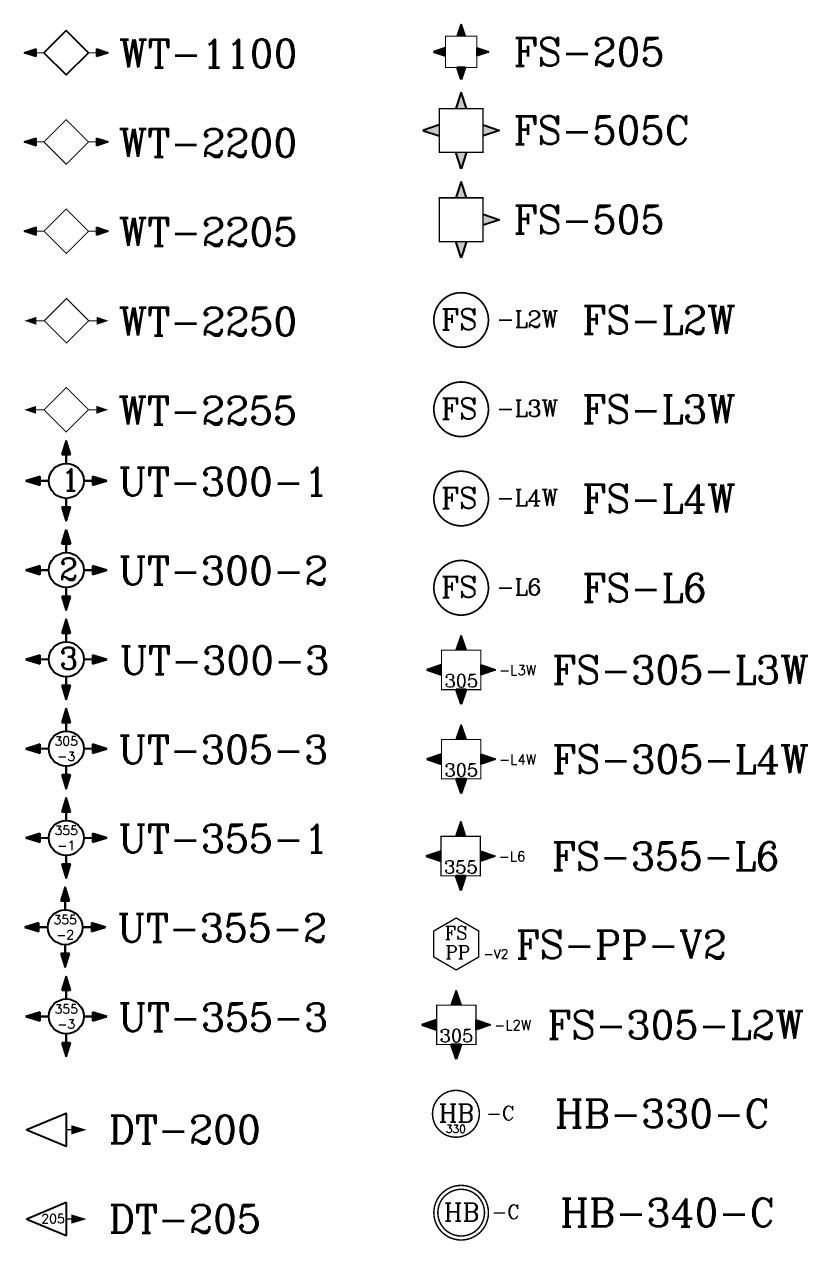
# Paper-space layout 'Analog' of a CAD drawing. Header units: inches. Extents: x 7 to 39, y -6.1 to 16.
# Drawn here: x 7.11 to 10.54, y 4.85 to 10.17 of the extents above; entities that cross this region are included whole.
import ezdxf
from ezdxf.enums import TextEntityAlignment as Align

# ---------------------------------------------------------------- set-up
doc = ezdxf.new("R2010")
doc.units = ezdxf.units.IN
doc.header["$MEASUREMENT"] = 0
doc.layers.add('WATTSTOPPER', color=160, linetype='Continuous')
doc.styles.add('FSL12-1', font='complex.shx')
doc.styles.add('ROMANC', font='COMPLEX.SHX')
doc.styles.add('WS8th', font='complex.shx', dxfattribs={"height": 0.1875})

# ---------------------------------------------------------------- blocks, each defined once
blk = doc.blocks.new('key_DT-200')
at = {"layer": 'WATTSTOPPER', "linetype": 'Continuous'}
blk.add_hatch(color=256, dxfattribs=at).paths.add_polyline_path([(0.07, 0.0163), (0.07, -0.0238), (0.136, -0.0038)])
for p, q in [((0.047, 0.068), (-0.1251, -0.0038)), ((0.047, 0.068), (0.047, -0.0755)), ((-0.1251, -0.0038), (0.047, -0.0755))]:
    blk.add_line(p, q, dxfattribs=at)
at = {"layer": 'WATTSTOPPER', "linetype": 'Continuous', "const_width": 0.00574}
blk.add_lwpolyline([(0.047, 0.068), (-0.1251, -0.0038), (0.047, -0.0755)], close=True, dxfattribs=at)
blk.add_lwpolyline([(0.047, -0.0038), (0.07, -0.0038)], dxfattribs=at)
at = {"layer": 'WATTSTOPPER', "style": 'WS8th'}
blk.add_attdef('LEGEND_WATTSTOPPER', (0.2325, -0.0637), '', height=0.1224, dxfattribs=at)
blk = doc.blocks.new('key_WT-1100')
at = {"layer": 'WATTSTOPPER'}
for points in [[(-0.1318, -0.0172), (-0.1834, 0), (-0.1318, 0.0172)], [(0.1834, 0), (0.1318, -0.0172), (0.1318, 0.0172)]]:
    blk.add_hatch(color=256, dxfattribs=at).paths.add_polyline_path(points)
for p, q in [((-0.1834, 0), (-0.1318, 0.0172)), ((-0.1318, -0.0172), (-0.1834, 0)), ((-0.1318, -0.0172), (-0.1318, 0.0172)), ((0.1318, 0.0172), (0.1834, 0)), ((0.1318, 0.0172), (0.1318, -0.0172)), ((0.1834, 0), (0.1318, -0.0172))]:
    blk.add_line(p, q, dxfattribs=at)
for points, const_width in [([(0, 0.0974), (-0.0974, 0), (0, -0.0974), (0.0974, 0)], 0.0043), ([(0.0974, 0), (0, 0.0974), (-0.0974, 0), (0, -0.0974)], 0.00172)]:
    blk.add_lwpolyline(points, close=True, dxfattribs=dict(at, const_width=const_width))
blk.add_lwpolyline([(-0.0974, 0), (0, -0.0974), (0.0974, 0), (0, 0.0974)], close=True, dxfattribs=at)
at = {"layer": 'WATTSTOPPER', "const_width": 0.0043}
for points in [[(-0.1318, 0), (-0.0974, 0)], [(0.0974, 0), (0.1318, 0)]]:
    blk.add_lwpolyline(points, dxfattribs=at)
at = {"layer": 'WATTSTOPPER', "style": 'WS8th'}
blk.add_attdef('LEGEND_WATTSTOPPER', (0.2301, -0.064), '', height=0.1224, dxfattribs=at)
at = {"layer": 'WATTSTOPPER', "style": 'ROMANC', "flags": 2}
blk.add_attdef('1', (-0.0241, -0.0488), '', height=0.0929, dxfattribs=at)
blk = doc.blocks.new('key_WT-2200')
at = {"layer": 'WATTSTOPPER'}
for points in [[(-0.1318, -0.0172), (-0.1834, 0), (-0.1318, 0.0172)], [(0.1834, 0), (0.1318, -0.0172), (0.1318, 0.0172)]]:
    blk.add_hatch(color=256, dxfattribs=at).paths.add_polyline_path(points)
for p, q in [((-0.1834, 0), (-0.1318, 0.0172)), ((-0.1318, -0.0172), (-0.1834, 0)), ((-0.1318, -0.0172), (-0.1318, 0.0172)), ((0.1318, 0.0172), (0.1834, 0)), ((0.1318, 0.0172), (0.1318, -0.0172)), ((0.1834, 0), (0.1318, -0.0172))]:
    blk.add_line(p, q, dxfattribs=at)
for points, const_width in [([(-0.0974, 0), (0, -0.0974), (0.0974, 0), (0, 0.0974)], 0.0043), ([(0.0974, 0), (0, 0.0974), (-0.0974, 0), (0, -0.0974)], 0.00172)]:
    blk.add_lwpolyline(points, close=True, dxfattribs=dict(at, const_width=const_width))
at = {"layer": 'WATTSTOPPER', "const_width": 0.0043}
for points in [[(-0.1318, 0), (-0.0974, 0)], [(0.0974, 0), (0.1318, 0)]]:
    blk.add_lwpolyline(points, dxfattribs=at)
at = {"layer": 'WATTSTOPPER', "style": 'WS8th'}
blk.add_attdef('LEGEND_WATTSTOPPER', (0.2292, -0.0644), '', height=0.1224, dxfattribs=at)
at = {"layer": 'WATTSTOPPER', "style": 'ROMANC', "flags": 2}
blk.add_attdef('2', (-0.0241, -0.0488), '', height=0.0929, dxfattribs=at)
blk = doc.blocks.new('key_WT-2250')
at = {"layer": 'WATTSTOPPER'}
for points in [[(-0.1834, 0), (-0.1318, 0.0172), (-0.1318, -0.0172)], [(0.1318, 0.0172), (0.1834, 0), (0.1318, -0.0172)]]:
    blk.add_hatch(color=256, dxfattribs=at).paths.add_polyline_path(points)
for points, const_width in [([(0.0974, 0), (0, 0.0974), (-0.0974, 0), (0, -0.0974)], 0.0043), ([(-0.0974, 0), (0, -0.0974), (0.0974, 0), (0, 0.0974)], 0.00172)]:
    blk.add_lwpolyline(points, close=True, dxfattribs=dict(at, const_width=const_width))
at = {"layer": 'WATTSTOPPER', "const_width": 0.0043}
for points in [[(-0.0974, 0), (-0.1318, 0)], [(0.1318, 0), (0.0974, 0)]]:
    blk.add_lwpolyline(points, dxfattribs=at)
at = {"layer": 'WATTSTOPPER', "style": 'WS8th'}
blk.add_attdef('LEGEND_WATTSTOPPER', (0.2279, -0.0637), '', height=0.1224, dxfattribs=at)
at = {"layer": 'WATTSTOPPER', "style": 'ROMANC', "flags": 2}
blk.add_attdef('H', (-0.0455, -0.0485), '', height=0.0929, dxfattribs=at)
blk = doc.blocks.new('key_UT-300-1')
at = {"layer": 'WATTSTOPPER', "linetype": 'Continuous'}
for points in [[(0, 0.1769), (-0.0191, 0.1147), (0.0191, 0.1147)], [(-0.1769, 0), (-0.1147, -0.0191), (-0.1147, 0.0191)], [(0.1769, 0), (0.1147, 0.0191), (0.1147, -0.0191)], [(0, -0.1769), (0.0191, -0.1147), (-0.0191, -0.1147)]]:
    blk.add_hatch(color=256, dxfattribs=at).paths.add_polyline_path(points)
for p, q in [((0, 0.1769), (-0.0191, 0.1147)), ((0.0191, 0.1147), (0, 0.1769)), ((-0.0191, 0.1147), (0.0191, 0.1147)), ((-0.1147, 0.0191), (-0.1769, 0)), ((-0.1769, 0), (-0.1147, -0.0191)), ((-0.1147, -0.0191), (-0.1147, 0.0191)), ((0.1147, 0.0191), (0.1147, -0.0191)), ((0.1769, 0), (0.1147, 0.0191)), ((0.1147, -0.0191), (0.1769, 0)), ((0.0191, -0.1147), (-0.0191, -0.1147)), ((-0.0191, -0.1147), (0, -0.1769)), ((0, -0.1769), (0.0191, -0.1147))]:
    blk.add_line(p, q, dxfattribs=at)
at = {"layer": 'WATTSTOPPER', "linetype": 'Continuous', "const_width": 0.00956}
for points in [[(0, 0.0765), (0, 0.1147)], [(-0.1147, 0), (-0.0765, 0)], [(0.0765, 0), (0.1147, 0)], [(0, -0.1147), (0, -0.0765)]]:
    blk.add_lwpolyline(points, dxfattribs=at)
at = {"layer": 'WATTSTOPPER', "linetype": 'Continuous', "const_width": 0.00478}
blk.add_lwpolyline([(0.0765, 0, 1), (-0.0765, 0, 1)], format="xyb", close=True, dxfattribs=at)
at = {"layer": 'WATTSTOPPER', "linetype": 'Continuous'}
blk.add_circle((0, 0), 0.0765, dxfattribs=at)
at = {"layer": 'WATTSTOPPER', "insert": (-0.0224, 0.0523), "char_height": 0.095625, "width": 0.086397, "attachment_point": 1}
blk.add_mtext('{\\Fcomplex|c0;1}', dxfattribs=at)
at = {"layer": 'WATTSTOPPER', "style": 'WS8th'}
blk.add_attdef('LEGEND_WATTSTOPPER', (0.2275, -0.0642), '', height=0.1224, dxfattribs=at)
blk = doc.blocks.new('key_UT-300-2')
at = {"layer": 'WATTSTOPPER', "linetype": 'Continuous'}
for points in [[(0, 0.1769), (-0.0191, 0.1147), (0.0191, 0.1147)], [(0, 0.1769), (0.0191, 0.1147), (-0.0191, 0.1147)], [(-0.1769, 0), (-0.1147, -0.0191), (-0.1147, 0.0191)], [(0.1769, 0), (0.1147, 0.0191), (0.1147, -0.0191)], [(0, -0.1769), (0.0191, -0.1147), (-0.0191, -0.1147)]]:
    blk.add_hatch(color=256, dxfattribs=at).paths.add_polyline_path(points)
for p, q in [((0, 0.1769), (-0.0191, 0.1147)), ((-0.0191, 0.1147), (0, 0.1769)), ((0.0191, 0.1147), (0, 0.1769)), ((0, 0.1769), (0.0191, 0.1147)), ((-0.0191, 0.1147), (0.0191, 0.1147)), ((-0.1147, 0.0191), (-0.1769, 0)), ((-0.1769, 0), (-0.1147, -0.0191)), ((-0.1147, -0.0191), (-0.1147, 0.0191)), ((0.1147, 0.0191), (0.1147, -0.0191)), ((0.1769, 0), (0.1147, 0.0191)), ((0.1147, -0.0191), (0.1769, 0)), ((0.0191, -0.1147), (-0.0191, -0.1147)), ((-0.0191, -0.1147), (0, -0.1769)), ((0, -0.1769), (0.0191, -0.1147))]:
    blk.add_line(p, q, dxfattribs=at)
at = {"layer": 'WATTSTOPPER', "linetype": 'Continuous', "const_width": 0.00956}
for points in [[(0, 0.0765), (0, 0.1147)], [(-0.1147, 0), (-0.0765, 0)], [(0.0765, 0), (0.1147, 0)], [(0, -0.1147), (0, -0.0765)]]:
    blk.add_lwpolyline(points, dxfattribs=at)
at = {"layer": 'WATTSTOPPER', "linetype": 'Continuous', "const_width": 0.00478}
blk.add_lwpolyline([(0.0765, 0, 1), (-0.0765, 0, 1)], format="xyb", close=True, dxfattribs=at)
at = {"layer": 'WATTSTOPPER', "linetype": 'Continuous'}
blk.add_circle((0, 0), 0.0765, dxfattribs=at)
at = {"layer": 'WATTSTOPPER', "insert": (-0.0302, 0.0523), "char_height": 0.095625, "width": 0.086397, "attachment_point": 1}
blk.add_mtext('{\\Fcomplex|c0;2}', dxfattribs=at)
at = {"layer": 'WATTSTOPPER', "style": 'WS8th'}
blk.add_attdef('LEGEND_WATTSTOPPER', (0.2278, -0.0631), '', height=0.1224, dxfattribs=at)
blk = doc.blocks.new('key_UT-300-3')
at = {"layer": 'WATTSTOPPER', "linetype": 'Continuous'}
for points in [[(0, 0.1769), (-0.0191, 0.1147), (0.0191, 0.1147)], [(-0.1769, 0), (-0.1147, -0.0191), (-0.1147, 0.0191)], [(0.1769, 0), (0.1147, 0.0191), (0.1147, -0.0191)], [(0, -0.1769), (0.0191, -0.1147), (-0.0191, -0.1147)]]:
    blk.add_hatch(color=256, dxfattribs=at).paths.add_polyline_path(points)
for p, q in [((0, 0.1769), (-0.0191, 0.1147)), ((0.0191, 0.1147), (0, 0.1769)), ((-0.0191, 0.1147), (0.0191, 0.1147)), ((-0.1147, 0.0191), (-0.1769, 0)), ((-0.1769, 0), (-0.1147, -0.0191)), ((-0.1147, -0.0191), (-0.1147, 0.0191)), ((0.1147, 0.0191), (0.1147, -0.0191)), ((0.1769, 0), (0.1147, 0.0191)), ((0.1147, -0.0191), (0.1769, 0)), ((0.0191, -0.1147), (-0.0191, -0.1147)), ((-0.0191, -0.1147), (0, -0.1769)), ((0, -0.1769), (0.0191, -0.1147))]:
    blk.add_line(p, q, dxfattribs=at)
at = {"layer": 'WATTSTOPPER', "linetype": 'Continuous', "const_width": 0.00956}
for points in [[(0, 0.0765), (0, 0.1147)], [(-0.1147, 0), (-0.0765, 0)], [(0.0765, 0), (0.1147, 0)], [(0, -0.1147), (0, -0.0765)]]:
    blk.add_lwpolyline(points, dxfattribs=at)
at = {"layer": 'WATTSTOPPER', "linetype": 'Continuous', "const_width": 0.00478}
blk.add_lwpolyline([(0.0765, 0, 1), (-0.0765, 0, 1)], format="xyb", close=True, dxfattribs=at)
at = {"layer": 'WATTSTOPPER', "linetype": 'Continuous'}
blk.add_circle((0, 0), 0.0765, dxfattribs=at)
at = {"layer": 'WATTSTOPPER', "insert": (-0.0302, 0.0523), "char_height": 0.095625, "width": 0.086397, "attachment_point": 1}
blk.add_mtext('{\\Fcomplex|c0;3}', dxfattribs=at)
at = {"layer": 'WATTSTOPPER', "style": 'WS8th'}
blk.add_attdef('LEGEND_WATTSTOPPER', (0.2328, -0.0648), '', height=0.1224, dxfattribs=at)
blk = doc.blocks.new('key_fs-205')
at = {"layer": 'WATTSTOPPER'}
for points in [[(-0.0031, 0.1205), (-0.0203, 0.0688), (0.0142, 0.0688)], [(-0.1235, 0), (-0.0719, -0.0172), (-0.0719, 0.0172)], [(0.1174, 0), (0.0658, -0.0172), (0.0658, 0.0172)], [(-0.0031, -0.1205), (-0.0203, -0.0688), (0.0142, -0.0688)]]:
    blk.add_hatch(color=256, dxfattribs=at).paths.add_polyline_path(points)
for p, q in [((-0.0031, 0.1205), (-0.0203, 0.0688)), ((0.0142, 0.0688), (-0.0031, 0.1205)), ((-0.0719, 0.0172), (-0.1235, 0)), ((0.0658, 0.0172), (0.1174, 0)), ((0.0658, 0.0172), (0.0658, -0.0172)), ((-0.1235, 0), (-0.0719, -0.0172)), ((0.1174, 0), (0.0658, -0.0172)), ((-0.0031, -0.1205), (-0.0203, -0.0688)), ((0.0142, -0.0688), (-0.0203, -0.0688)), ((0.0142, -0.0688), (-0.0031, -0.1205))]:
    blk.add_line(p, q, dxfattribs=at)
at = {"layer": 'WATTSTOPPER', "const_width": 0.0043}
blk.add_lwpolyline([(-0.0719, -0.0688), (0.0658, -0.0688), (0.0658, 0.0688), (-0.0719, 0.0688)], close=True, dxfattribs=at)
at = {"layer": 'WATTSTOPPER', "style": 'WS8th'}
blk.add_attdef('LEGEND_WATTSTOPPER', (0.2257, -0.0608), '', height=0.1224, dxfattribs=at)
at = {"layer": 'WATTSTOPPER', "style": 'ROMANC', "flags": 2}
blk.add_attdef('FS', (-0.064, -0.0324), '', height=0.072, dxfattribs=at)
blk = doc.blocks.new('key_FS-505C')
at = {"layer": 'WATTSTOPPER'}
for points in [[(-0.0031, 0.1673), (-0.027, 0.0956), (0.0209, 0.0956)], [(-0.1704, 0), (-0.0987, -0.0239), (-0.0987, 0.0239)], [(0.1643, 0), (0.0926, -0.0239), (0.0926, 0.0239)], [(-0.0031, -0.1673), (-0.027, -0.0956), (0.0209, -0.0956)]]:
    blk.add_hatch(color=256, dxfattribs=at).paths.add_polyline_path(points)
for p, q in [((-0.0031, 0.1673), (-0.027, 0.0956)), ((0.0209, 0.0956), (-0.0031, 0.1673)), ((-0.0987, 0.0239), (-0.1704, 0)), ((0.0926, 0.0239), (0.1643, 0)), ((-0.1704, 0), (-0.0987, -0.0239)), ((0.1643, 0), (0.0926, -0.0239)), ((-0.0031, -0.1673), (-0.027, -0.0956)), ((0.0209, -0.0956), (-0.0031, -0.1673))]:
    blk.add_line(p, q, dxfattribs=at)
at = {"layer": 'WATTSTOPPER', "const_width": 0.00598}
blk.add_lwpolyline([(-0.0987, -0.0956), (0.0926, -0.0956), (0.0926, 0.0956), (-0.0987, 0.0956)], close=True, dxfattribs=at)
at = {"layer": 'WATTSTOPPER', "style": 'ROMANC', "flags": 2}
blk.add_attdef('FS', (-0.0708, 0.0046), '', height=0.08, dxfattribs=at)
at = {"layer": 'WATTSTOPPER', "style": 'WS8th'}
blk.add_attdef('LEGEND_WATTSTOPPER', (0.2257, -0.0608), '', height=0.1224, dxfattribs=at)
at = {"layer": 'WATTSTOPPER', "style": 'ROMANC', "flags": 2}
blk.add_attdef('PARTNUMBER', text='', height=0.05, dxfattribs=at).set_placement((-0.0031, -0.0956), align=Align.BOTTOM_CENTER)
blk = doc.blocks.new('key_FS-505')
at = {"layer": 'WATTSTOPPER'}
for points in [[(-0.0031, 0.1673), (-0.027, 0.0956), (0.0209, 0.0956)], [(0.1643, 0), (0.0926, -0.0239), (0.0926, 0.0239)], [(-0.0031, -0.1673), (-0.027, -0.0956), (0.0209, -0.0956)]]:
    blk.add_hatch(color=256, dxfattribs=at).paths.add_polyline_path(points)
for p, q in [((-0.0031, 0.1673), (-0.027, 0.0956)), ((0.0209, 0.0956), (-0.0031, 0.1673)), ((0.0926, 0.0239), (0.1643, 0)), ((0.1643, 0), (0.0926, -0.0239)), ((-0.0031, -0.1673), (-0.027, -0.0956)), ((0.0209, -0.0956), (-0.0031, -0.1673))]:
    blk.add_line(p, q, dxfattribs=at)
at = {"layer": 'WATTSTOPPER', "const_width": 0.00598}
blk.add_lwpolyline([(-0.0987, -0.0956), (0.0926, -0.0956), (0.0926, 0.0956), (-0.0987, 0.0956)], close=True, dxfattribs=at)
at = {"layer": 'WATTSTOPPER', "style": 'ROMANC', "flags": 2}
blk.add_attdef('FS', (-0.0708, 0.0046), '', height=0.08, dxfattribs=at)
at = {"layer": 'WATTSTOPPER', "style": 'WS8th'}
blk.add_attdef('LEGEND_WATTSTOPPER', (0.2257, -0.0608), '', height=0.1224, dxfattribs=at)
at = {"layer": 'WATTSTOPPER', "style": 'ROMANC', "flags": 2}
blk.add_attdef('PARTNUMBER', text='', height=0.06, dxfattribs=at).set_placement((-0.0031, -0.0956), align=Align.BOTTOM_CENTER)
blk = doc.blocks.new('key_UT-355-1')
at = {"layer": 'WATTSTOPPER', "linetype": 'Continuous'}
for points in [[(0, 0.1769), (-0.0191, 0.1147), (0.0191, 0.1147)], [(-0.1769, 0), (-0.1147, -0.0191), (-0.1147, 0.0191)], [(0.1769, 0), (0.1147, 0.0191), (0.1147, -0.0191)], [(0, -0.1769), (0.0191, -0.1147), (-0.0191, -0.1147)]]:
    blk.add_hatch(color=256, dxfattribs=at).paths.add_polyline_path(points)
for p, q in [((0, 0.1769), (-0.0191, 0.1147)), ((0.0191, 0.1147), (0, 0.1769)), ((-0.0191, 0.1147), (0.0191, 0.1147)), ((-0.1147, 0.0191), (-0.1769, 0)), ((-0.1769, 0), (-0.1147, -0.0191)), ((-0.1147, -0.0191), (-0.1147, 0.0191)), ((0.1147, 0.0191), (0.1147, -0.0191)), ((0.1769, 0), (0.1147, 0.0191)), ((0.1147, -0.0191), (0.1769, 0)), ((0.0191, -0.1147), (-0.0191, -0.1147)), ((-0.0191, -0.1147), (0, -0.1769)), ((0, -0.1769), (0.0191, -0.1147))]:
    blk.add_line(p, q, dxfattribs=at)
at = {"layer": 'WATTSTOPPER', "linetype": 'Continuous', "const_width": 0.00956}
for points in [[(0, 0.0765), (0, 0.1147)], [(-0.1147, 0), (-0.0765, 0)], [(0.0765, 0), (0.1147, 0)], [(0, -0.1147), (0, -0.0765)]]:
    blk.add_lwpolyline(points, dxfattribs=at)
at = {"layer": 'WATTSTOPPER', "linetype": 'Continuous', "const_width": 0.00478}
blk.add_lwpolyline([(0.0765, 0, 1), (-0.0765, 0, 1)], format="xyb", close=True, dxfattribs=at)
at = {"layer": 'WATTSTOPPER', "linetype": 'Continuous'}
blk.add_circle((0, 0), 0.0765, dxfattribs=at)
at = {"layer": 'WATTSTOPPER', "linetype": 'Continuous', "insert": (0, 0), "char_height": 0.03973, "attachment_point": 5, "style": 'ROMANC'}
blk.add_mtext_dynamic_manual_height_columns('355\\P-1', width=32.785546, gutter_width=202.6838, heights=[0], dxfattribs=at)
at = {"layer": 'WATTSTOPPER', "style": 'WS8th'}
blk.add_attdef('LEGEND_WATTSTOPPER', (0.2275, -0.0642), '', height=0.1224, dxfattribs=at)
blk = doc.blocks.new('key_UT-355-2')
at = {"layer": 'WATTSTOPPER', "linetype": 'Continuous'}
for points in [[(0, 0.1769), (-0.0191, 0.1147), (0.0191, 0.1147)], [(-0.1769, 0), (-0.1147, -0.0191), (-0.1147, 0.0191)], [(0.1769, 0), (0.1147, 0.0191), (0.1147, -0.0191)], [(0, -0.1769), (0.0191, -0.1147), (-0.0191, -0.1147)]]:
    blk.add_hatch(color=256, dxfattribs=at).paths.add_polyline_path(points)
for p, q in [((0, 0.1769), (-0.0191, 0.1147)), ((0.0191, 0.1147), (0, 0.1769)), ((-0.0191, 0.1147), (0.0191, 0.1147)), ((-0.1147, 0.0191), (-0.1769, 0)), ((-0.1769, 0), (-0.1147, -0.0191)), ((-0.1147, -0.0191), (-0.1147, 0.0191)), ((0.1147, 0.0191), (0.1147, -0.0191)), ((0.1769, 0), (0.1147, 0.0191)), ((0.1147, -0.0191), (0.1769, 0)), ((0.0191, -0.1147), (-0.0191, -0.1147)), ((-0.0191, -0.1147), (0, -0.1769)), ((0, -0.1769), (0.0191, -0.1147))]:
    blk.add_line(p, q, dxfattribs=at)
at = {"layer": 'WATTSTOPPER', "linetype": 'Continuous', "const_width": 0.00956}
for points in [[(0, 0.0765), (0, 0.1147)], [(-0.1147, 0), (-0.0765, 0)], [(0.0765, 0), (0.1147, 0)], [(0, -0.1147), (0, -0.0765)]]:
    blk.add_lwpolyline(points, dxfattribs=at)
at = {"layer": 'WATTSTOPPER', "linetype": 'Continuous', "const_width": 0.00478}
blk.add_lwpolyline([(0.0765, 0, 1), (-0.0765, 0, 1)], format="xyb", close=True, dxfattribs=at)
at = {"layer": 'WATTSTOPPER', "linetype": 'Continuous'}
blk.add_circle((0, 0), 0.0765, dxfattribs=at)
at = {"layer": 'WATTSTOPPER', "linetype": 'Continuous', "insert": (0, 0), "char_height": 0.03973, "attachment_point": 5, "style": 'ROMANC'}
blk.add_mtext_dynamic_manual_height_columns('355\\P-2', width=32.785546, gutter_width=202.6838, heights=[0], dxfattribs=at)
at = {"layer": 'WATTSTOPPER', "style": 'WS8th'}
blk.add_attdef('LEGEND_WATTSTOPPER', (0.2275, -0.0642), '', height=0.1224, dxfattribs=at)
blk = doc.blocks.new('key_UT-355-3')
at = {"layer": 'WATTSTOPPER', "linetype": 'Continuous'}
for points in [[(0, 0.1769), (-0.0191, 0.1147), (0.0191, 0.1147)], [(-0.1769, 0), (-0.1147, -0.0191), (-0.1147, 0.0191)], [(0.1769, 0), (0.1147, 0.0191), (0.1147, -0.0191)], [(0, -0.1769), (0.0191, -0.1147), (-0.0191, -0.1147)]]:
    blk.add_hatch(color=256, dxfattribs=at).paths.add_polyline_path(points)
for p, q in [((0, 0.1769), (-0.0191, 0.1147)), ((0.0191, 0.1147), (0, 0.1769)), ((-0.0191, 0.1147), (0.0191, 0.1147)), ((-0.1147, 0.0191), (-0.1769, 0)), ((-0.1769, 0), (-0.1147, -0.0191)), ((-0.1147, -0.0191), (-0.1147, 0.0191)), ((0.1147, 0.0191), (0.1147, -0.0191)), ((0.1769, 0), (0.1147, 0.0191)), ((0.1147, -0.0191), (0.1769, 0)), ((0.0191, -0.1147), (-0.0191, -0.1147)), ((-0.0191, -0.1147), (0, -0.1769)), ((0, -0.1769), (0.0191, -0.1147))]:
    blk.add_line(p, q, dxfattribs=at)
at = {"layer": 'WATTSTOPPER', "linetype": 'Continuous', "const_width": 0.00956}
for points in [[(0, 0.0765), (0, 0.1147)], [(-0.1147, 0), (-0.0765, 0)], [(0.0765, 0), (0.1147, 0)], [(0, -0.1147), (0, -0.0765)]]:
    blk.add_lwpolyline(points, dxfattribs=at)
at = {"layer": 'WATTSTOPPER', "linetype": 'Continuous', "const_width": 0.00478}
blk.add_lwpolyline([(0.0765, 0, 1), (-0.0765, 0, 1)], format="xyb", close=True, dxfattribs=at)
at = {"layer": 'WATTSTOPPER', "linetype": 'Continuous'}
blk.add_circle((0, 0), 0.0765, dxfattribs=at)
at = {"layer": 'WATTSTOPPER', "linetype": 'Continuous', "insert": (0, 0), "char_height": 0.03973, "attachment_point": 5, "style": 'ROMANC'}
blk.add_mtext_dynamic_manual_height_columns('355\\P-3', width=32.785546, gutter_width=202.6838, heights=[0], dxfattribs=at)
at = {"layer": 'WATTSTOPPER', "style": 'WS8th'}
blk.add_attdef('LEGEND_WATTSTOPPER', (0.2275, -0.0642), '', height=0.1224, dxfattribs=at)
blk = doc.blocks.new('key_WT-2255')
at = {"layer": 'WATTSTOPPER'}
for points in [[(-0.1834, 0), (-0.1318, 0.0172), (-0.1318, -0.0172)], [(0.1318, 0.0172), (0.1834, 0), (0.1318, -0.0172)]]:
    blk.add_hatch(color=256, dxfattribs=at).paths.add_polyline_path(points)
for points, const_width in [([(0.0974, 0), (0, 0.0974), (-0.0974, 0), (0, -0.0974)], 0.0043), ([(-0.0974, 0), (0, -0.0974), (0.0974, 0), (0, 0.0974)], 0.00172)]:
    blk.add_lwpolyline(points, close=True, dxfattribs=dict(at, const_width=const_width))
at = {"layer": 'WATTSTOPPER', "const_width": 0.0043}
for points in [[(-0.0974, 0), (-0.1318, 0)], [(0.1318, 0), (0.0974, 0)]]:
    blk.add_lwpolyline(points, dxfattribs=at)
at = {"layer": 'WATTSTOPPER', "style": 'WS8th'}
blk.add_attdef('LEGEND_WATTSTOPPER', (0.2279, -0.0637), '', height=0.1224, dxfattribs=at)
at = {"layer": 'WATTSTOPPER', "style": 'ROMANC', "flags": 2}
blk.add_attdef('W', (-0.0455, -0.0553), '', height=0.0929, dxfattribs=at)
blk = doc.blocks.new('key_DT-205')
at = {"layer": 'WATTSTOPPER', "linetype": 'Continuous'}
blk.add_hatch(color=256, dxfattribs=at).paths.add_polyline_path([(0.07, 0.0163), (0.07, -0.0238), (0.136, -0.0038)])
for p, q in [((0.047, 0.068), (-0.1251, -0.0038)), ((0.047, 0.068), (0.047, -0.0755)), ((-0.1251, -0.0038), (0.047, -0.0755))]:
    blk.add_line(p, q, dxfattribs=at)
at = {"layer": 'WATTSTOPPER', "linetype": 'Continuous', "const_width": 0.00574}
blk.add_lwpolyline([(0.047, 0.068), (-0.1251, -0.0038), (0.047, -0.0755)], close=True, dxfattribs=at)
blk.add_lwpolyline([(0.047, -0.0038), (0.07, -0.0038)], dxfattribs=at)
at = {"layer": 'WATTSTOPPER', "linetype": 'Continuous', "style": 'WS8th'}
blk.add_text('205', height=0.03968, dxfattribs=at).set_placement((-0.0619, -0.0221))
at = {"layer": 'WATTSTOPPER', "style": 'WS8th'}
blk.add_attdef('LEGEND_WATTSTOPPER', (0.2325, -0.0637), '', height=0.1224, dxfattribs=at)
blk = doc.blocks.new('key_FS-L2W')
at = {"layer": 'WATTSTOPPER', "linetype": 'Continuous', "const_width": 0.0075}
blk.add_lwpolyline([(-0.2073, 0.1193, 15.257052), (-0.1764, 0.1152, 0.065543), (-0.2073, 0.1193, 0.879053)], format="xyb", dxfattribs=at)
at = {"layer": 'WATTSTOPPER', "insert": (-0.2949, 0.0488), "char_height": 0.0918, "width": 0.173135, "attachment_point": 1, "style": 'WS8th'}
blk.add_mtext('FS', dxfattribs=at)
at = {"layer": 'WATTSTOPPER', "linetype": 'Continuous', "insert": (-0.0527, 0.0395), "char_height": 0.07172, "width": 1.035439, "attachment_point": 1, "style": 'FSL12-1'}
blk.add_mtext('-L2W', dxfattribs=at)
at = {"layer": 'WATTSTOPPER', "style": 'WS8th'}
blk.add_attdef('LEGEND_WATTSTOPPER', (0.3224, -0.0608), '', height=0.1224, dxfattribs=at)
blk = doc.blocks.new('key_FS-L3W')
at = {"layer": 'WATTSTOPPER', "linetype": 'Continuous', "const_width": 0.0075}
blk.add_lwpolyline([(-0.2073, 0.1193, 15.257052), (-0.1764, 0.1152, 0.065543), (-0.2073, 0.1193, 0.879053)], format="xyb", dxfattribs=at)
at = {"layer": 'WATTSTOPPER', "insert": (-0.2949, 0.0488), "char_height": 0.0918, "width": 0.173135, "attachment_point": 1, "style": 'WS8th'}
blk.add_mtext('FS', dxfattribs=at)
at = {"layer": 'WATTSTOPPER', "linetype": 'Continuous', "insert": (-0.0527, 0.0395), "char_height": 0.07172, "width": 1.035439, "attachment_point": 1, "style": 'FSL12-1'}
blk.add_mtext('-L3W', dxfattribs=at)
at = {"layer": 'WATTSTOPPER', "style": 'WS8th'}
blk.add_attdef('LEGEND_WATTSTOPPER', (0.3224, -0.0608), '', height=0.1224, dxfattribs=at)
blk = doc.blocks.new('key_FS-L4W')
at = {"layer": 'WATTSTOPPER', "linetype": 'Continuous', "const_width": 0.0075}
blk.add_lwpolyline([(-0.2073, 0.1193, 15.257052), (-0.1764, 0.1152, 0.065543), (-0.2073, 0.1193, 0.879053)], format="xyb", dxfattribs=at)
at = {"layer": 'WATTSTOPPER', "insert": (-0.2949, 0.0488), "char_height": 0.0918, "width": 0.173135, "attachment_point": 1, "style": 'WS8th'}
blk.add_mtext('FS', dxfattribs=at)
at = {"layer": 'WATTSTOPPER', "linetype": 'Continuous', "insert": (-0.0527, 0.0395), "char_height": 0.07172, "width": 1.035439, "attachment_point": 1, "style": 'FSL12-1'}
blk.add_mtext('-L4W', dxfattribs=at)
at = {"layer": 'WATTSTOPPER', "style": 'WS8th'}
blk.add_attdef('LEGEND_WATTSTOPPER', (0.3224, -0.0608), '', height=0.1224, dxfattribs=at)
blk = doc.blocks.new('key_FS-L6')
at = {"layer": 'WATTSTOPPER', "linetype": 'Continuous', "const_width": 0.0075}
blk.add_lwpolyline([(-0.2073, 0.1193, 15.257052), (-0.1764, 0.1152, 0.065543), (-0.2073, 0.1193, 0.879053)], format="xyb", dxfattribs=at)
at = {"layer": 'WATTSTOPPER', "insert": (-0.2949, 0.0488), "char_height": 0.0918, "width": 0.173135, "attachment_point": 1, "style": 'WS8th'}
blk.add_mtext('FS', dxfattribs=at)
at = {"layer": 'WATTSTOPPER', "linetype": 'Continuous', "insert": (-0.0527, 0.0395), "char_height": 0.07172, "width": 1.035439, "attachment_point": 1, "style": 'FSL12-1'}
blk.add_mtext('-L6', dxfattribs=at)
at = {"layer": 'WATTSTOPPER', "style": 'WS8th'}
blk.add_attdef('LEGEND_WATTSTOPPER', (0.3224, -0.0608), '', height=0.1224, dxfattribs=at)
blk = doc.blocks.new('key_UT-305-3')
at = {"layer": 'WATTSTOPPER', "linetype": 'Continuous'}
for points in [[(0, 0.1769), (-0.0191, 0.1147), (0.0191, 0.1147)], [(-0.1769, 0), (-0.1147, -0.0191), (-0.1147, 0.0191)], [(0.1769, 0), (0.1147, 0.0191), (0.1147, -0.0191)], [(0, -0.1769), (0.0191, -0.1147), (-0.0191, -0.1147)]]:
    blk.add_hatch(color=256, dxfattribs=at).paths.add_polyline_path(points)
for p, q in [((0, 0.1769), (-0.0191, 0.1147)), ((0.0191, 0.1147), (0, 0.1769)), ((-0.0191, 0.1147), (0.0191, 0.1147)), ((-0.1147, 0.0191), (-0.1769, 0)), ((-0.1769, 0), (-0.1147, -0.0191)), ((-0.1147, -0.0191), (-0.1147, 0.0191)), ((0.1147, 0.0191), (0.1147, -0.0191)), ((0.1769, 0), (0.1147, 0.0191)), ((0.1147, -0.0191), (0.1769, 0)), ((0.0191, -0.1147), (-0.0191, -0.1147)), ((-0.0191, -0.1147), (0, -0.1769)), ((0, -0.1769), (0.0191, -0.1147))]:
    blk.add_line(p, q, dxfattribs=at)
at = {"layer": 'WATTSTOPPER', "linetype": 'Continuous', "const_width": 0.00956}
for points in [[(0, 0.0765), (0, 0.1147)], [(-0.1147, 0), (-0.0765, 0)], [(0.0765, 0), (0.1147, 0)], [(0, -0.1147), (0, -0.0765)]]:
    blk.add_lwpolyline(points, dxfattribs=at)
at = {"layer": 'WATTSTOPPER', "linetype": 'Continuous', "const_width": 0.00478}
blk.add_lwpolyline([(0.0765, 0, 1), (-0.0765, 0, 1)], format="xyb", close=True, dxfattribs=at)
at = {"layer": 'WATTSTOPPER', "linetype": 'Continuous'}
blk.add_circle((0, 0), 0.0765, dxfattribs=at)
at = {"layer": 'WATTSTOPPER', "linetype": 'Continuous', "insert": (0, 0), "char_height": 0.03973, "attachment_point": 5, "style": 'ROMANC'}
blk.add_mtext_dynamic_manual_height_columns('305\\P-3', width=32.785546, gutter_width=202.6838, heights=[0], dxfattribs=at)
at = {"layer": 'WATTSTOPPER', "style": 'WS8th'}
blk.add_attdef('LEGEND_WATTSTOPPER', (0.2275, -0.0642), '', height=0.1224, dxfattribs=at)
blk = doc.blocks.new('key_FS-PP-V2')
at = {"layer": 'WATTSTOPPER', "const_width": 0.00595}
blk.add_lwpolyline([(-0.03, -0.1128), (0.0684, -0.056), (0.0684, 0.0576), (-0.03, 0.1143), (-0.1283, 0.0576), (-0.1283, -0.056)], close=True, dxfattribs=at)
at = {"layer": 'WATTSTOPPER', "linetype": 'Continuous', "style": 'FSL12-1'}
for s, p in [('FS', (-0.0802, 0.0204)), ('PP', (-0.0777, -0.0637))]:
    blk.add_text(s, height=0.05769, dxfattribs=at).set_placement(p)
at = {"layer": 'WATTSTOPPER', "insert": (0.0895, -0.0232), "char_height": 0.03952, "width": 0.263499, "attachment_point": 1, "style": 'ROMANC'}
blk.add_mtext('-V2', dxfattribs=at)
at = {"layer": 'WATTSTOPPER', "style": 'WS8th'}
blk.add_attdef('LEGEND_WATTSTOPPER', (0.2302, -0.0632), '', height=0.1224, dxfattribs=at)
blk = doc.blocks.new('key_FS-305-L3W')
at = {"layer": 'WATTSTOPPER'}
for points in [[(-0.1728, 0.1508), (-0.1943, 0.0862), (-0.1513, 0.0862)], [(-0.3234, 0.0002), (-0.2588, -0.0213), (-0.2588, 0.0217)], [(-0.0222, 0.0002), (-0.0867, -0.0213), (-0.0867, 0.0217)], [(-0.1728, -0.1504), (-0.1943, -0.0859), (-0.1513, -0.0859)]]:
    blk.add_hatch(color=256, dxfattribs=at).paths.add_polyline_path(points)
for p, q in [((-0.1728, 0.1508), (-0.1943, 0.0862)), ((-0.1513, 0.0862), (-0.1728, 0.1508)), ((-0.2588, 0.0217), (-0.3234, 0.0002)), ((-0.3234, 0.0002), (-0.2588, -0.0213)), ((-0.0867, 0.0217), (-0.0222, 0.0002)), ((-0.0867, 0.0217), (-0.0867, -0.0213)), ((-0.0222, 0.0002), (-0.0867, -0.0213)), ((-0.1728, -0.1504), (-0.1943, -0.0859)), ((-0.1513, -0.0859), (-0.1943, -0.0859)), ((-0.1513, -0.0859), (-0.1728, -0.1504))]:
    blk.add_line(p, q, dxfattribs=at)
at = {"layer": 'WATTSTOPPER', "const_width": 0.00538}
blk.add_lwpolyline([(-0.2588, -0.0859), (-0.0867, -0.0859), (-0.0867, 0.0862), (-0.2588, 0.0862)], close=True, dxfattribs=at)
at = {"layer": 'WATTSTOPPER', "style": 'ROMANC'}
for s, height, p in [('-L3W', 0.04303, (-0.006, -0.0226)), ('305', 0.05737, (-0.2457, -0.076))]:
    blk.add_text(s, height=height, dxfattribs=at).set_placement(p)
at = {"layer": 'WATTSTOPPER', "style": 'ROMANC', "flags": 2}
blk.add_attdef('FS', (-0.2294, 0.0113), '', height=0.0675, dxfattribs=at)
at = {"layer": 'WATTSTOPPER', "style": 'WS8th'}
blk.add_attdef('LEGEND_WATTSTOPPER', (0.2257, -0.0608), '', height=0.1224, dxfattribs=at)
blk = doc.blocks.new('key_FS-305-L4W')
at = {"layer": 'WATTSTOPPER'}
for points in [[(-0.1728, 0.1508), (-0.1943, 0.0862), (-0.1513, 0.0862)], [(-0.3234, 0.0002), (-0.2588, -0.0213), (-0.2588, 0.0217)], [(-0.0222, 0.0002), (-0.0867, -0.0213), (-0.0867, 0.0217)], [(-0.1728, -0.1504), (-0.1943, -0.0859), (-0.1513, -0.0859)]]:
    blk.add_hatch(color=256, dxfattribs=at).paths.add_polyline_path(points)
for p, q in [((-0.1728, 0.1508), (-0.1943, 0.0862)), ((-0.1513, 0.0862), (-0.1728, 0.1508)), ((-0.2588, 0.0217), (-0.3234, 0.0002)), ((-0.3234, 0.0002), (-0.2588, -0.0213)), ((-0.0867, 0.0217), (-0.0222, 0.0002)), ((-0.0867, 0.0217), (-0.0867, -0.0213)), ((-0.0222, 0.0002), (-0.0867, -0.0213)), ((-0.1728, -0.1504), (-0.1943, -0.0859)), ((-0.1513, -0.0859), (-0.1943, -0.0859)), ((-0.1513, -0.0859), (-0.1728, -0.1504))]:
    blk.add_line(p, q, dxfattribs=at)
at = {"layer": 'WATTSTOPPER', "const_width": 0.00538}
blk.add_lwpolyline([(-0.2588, -0.0859), (-0.0867, -0.0859), (-0.0867, 0.0862), (-0.2588, 0.0862)], close=True, dxfattribs=at)
at = {"layer": 'WATTSTOPPER', "style": 'ROMANC'}
for s, height, p in [('-L4W', 0.04303, (-0.006, -0.0226)), ('305', 0.05737, (-0.2457, -0.076))]:
    blk.add_text(s, height=height, dxfattribs=at).set_placement(p)
at = {"layer": 'WATTSTOPPER', "style": 'ROMANC', "flags": 2}
blk.add_attdef('FS', (-0.2294, 0.0113), '', height=0.0675, dxfattribs=at)
at = {"layer": 'WATTSTOPPER', "style": 'WS8th'}
blk.add_attdef('LEGEND_WATTSTOPPER', (0.2257, -0.0608), '', height=0.1224, dxfattribs=at)
blk = doc.blocks.new('key_FS-305-L2W')
at = {"layer": 'WATTSTOPPER'}
for points in [[(-0.1728, 0.1508), (-0.1943, 0.0862), (-0.1513, 0.0862)], [(-0.3234, 0.0002), (-0.2588, -0.0213), (-0.2588, 0.0217)], [(-0.0222, 0.0002), (-0.0867, -0.0213), (-0.0867, 0.0217)], [(-0.1728, -0.1504), (-0.1943, -0.0859), (-0.1513, -0.0859)]]:
    blk.add_hatch(color=256, dxfattribs=at).paths.add_polyline_path(points)
for p, q in [((-0.1728, 0.1508), (-0.1943, 0.0862)), ((-0.1513, 0.0862), (-0.1728, 0.1508)), ((-0.2588, 0.0217), (-0.3234, 0.0002)), ((-0.3234, 0.0002), (-0.2588, -0.0213)), ((-0.0867, 0.0217), (-0.0222, 0.0002)), ((-0.0867, 0.0217), (-0.0867, -0.0213)), ((-0.0222, 0.0002), (-0.0867, -0.0213)), ((-0.1728, -0.1504), (-0.1943, -0.0859)), ((-0.1513, -0.0859), (-0.1943, -0.0859)), ((-0.1513, -0.0859), (-0.1728, -0.1504))]:
    blk.add_line(p, q, dxfattribs=at)
at = {"layer": 'WATTSTOPPER', "const_width": 0.00538}
blk.add_lwpolyline([(-0.2588, -0.0859), (-0.0867, -0.0859), (-0.0867, 0.0862), (-0.2588, 0.0862)], close=True, dxfattribs=at)
at = {"layer": 'WATTSTOPPER', "style": 'ROMANC'}
for s, height, p in [('-L2W', 0.04303, (-0.006, -0.0226)), ('305', 0.05737, (-0.2457, -0.076))]:
    blk.add_text(s, height=height, dxfattribs=at).set_placement(p)
at = {"layer": 'WATTSTOPPER', "style": 'ROMANC', "flags": 2}
blk.add_attdef('FS', (-0.2294, 0.0113), '', height=0.0675, dxfattribs=at)
at = {"layer": 'WATTSTOPPER', "style": 'WS8th'}
blk.add_attdef('LEGEND_WATTSTOPPER', (0.2257, -0.0608), '', height=0.1224, dxfattribs=at)
blk = doc.blocks.new('key_FS-355-L6')
at = {"layer": 'WATTSTOPPER'}
for points in [[(-0.1728, 0.1508), (-0.1943, 0.0862), (-0.1513, 0.0862)], [(-0.3234, 0.0002), (-0.2588, -0.0213), (-0.2588, 0.0217)], [(-0.0222, 0.0002), (-0.0867, -0.0213), (-0.0867, 0.0217)], [(-0.1728, -0.1504), (-0.1943, -0.0859), (-0.1513, -0.0859)]]:
    blk.add_hatch(color=256, dxfattribs=at).paths.add_polyline_path(points)
for p, q in [((-0.1728, 0.1508), (-0.1943, 0.0862)), ((-0.1513, 0.0862), (-0.1728, 0.1508)), ((-0.2588, 0.0217), (-0.3234, 0.0002)), ((-0.3234, 0.0002), (-0.2588, -0.0213)), ((-0.0867, 0.0217), (-0.0222, 0.0002)), ((-0.0867, 0.0217), (-0.0867, -0.0213)), ((-0.0222, 0.0002), (-0.0867, -0.0213)), ((-0.1728, -0.1504), (-0.1943, -0.0859)), ((-0.1513, -0.0859), (-0.1943, -0.0859)), ((-0.1513, -0.0859), (-0.1728, -0.1504))]:
    blk.add_line(p, q, dxfattribs=at)
at = {"layer": 'WATTSTOPPER', "const_width": 0.00538}
blk.add_lwpolyline([(-0.2588, -0.0859), (-0.0867, -0.0859), (-0.0867, 0.0862), (-0.2588, 0.0862)], close=True, dxfattribs=at)
at = {"layer": 'WATTSTOPPER', "style": 'ROMANC'}
for s, height, p in [('-L6', 0.04303, (-0.006, -0.0226)), ('355', 0.05737, (-0.2457, -0.076))]:
    blk.add_text(s, height=height, dxfattribs=at).set_placement(p)
at = {"layer": 'WATTSTOPPER', "style": 'ROMANC', "flags": 2}
blk.add_attdef('FS', (-0.2294, 0.0113), '', height=0.0675, dxfattribs=at)
at = {"layer": 'WATTSTOPPER', "style": 'WS8th'}
blk.add_attdef('LEGEND_WATTSTOPPER', (0.2257, -0.0608), '', height=0.1224, dxfattribs=at)
blk = doc.blocks.new('key_WT-2205')
at = {"layer": 'WATTSTOPPER'}
for points in [[(-0.1318, -0.0172), (-0.1834, 0), (-0.1318, 0.0172)], [(0.1834, 0), (0.1318, -0.0172), (0.1318, 0.0172)]]:
    blk.add_hatch(color=256, dxfattribs=at).paths.add_polyline_path(points)
for p, q in [((-0.1834, 0), (-0.1318, 0.0172)), ((-0.1318, -0.0172), (-0.1834, 0)), ((-0.1318, -0.0172), (-0.1318, 0.0172)), ((0.1318, 0.0172), (0.1834, 0)), ((0.1318, 0.0172), (0.1318, -0.0172)), ((0.1834, 0), (0.1318, -0.0172))]:
    blk.add_line(p, q, dxfattribs=at)
for points, const_width in [([(-0.0974, 0), (0, -0.0974), (0.0974, 0), (0, 0.0974)], 0.0043), ([(0.0974, 0), (0, 0.0974), (-0.0974, 0), (0, -0.0974)], 0.00172)]:
    blk.add_lwpolyline(points, close=True, dxfattribs=dict(at, const_width=const_width))
at = {"layer": 'WATTSTOPPER', "const_width": 0.0043}
for points in [[(-0.1318, 0), (-0.0974, 0)], [(0.0974, 0), (0.1318, 0)]]:
    blk.add_lwpolyline(points, dxfattribs=at)
at = {"layer": 'WATTSTOPPER', "style": 'WS8th'}
blk.add_attdef('LEGEND_WATTSTOPPER', (0.2292, -0.0644), '', height=0.1224, dxfattribs=at)
at = {"layer": 'WATTSTOPPER', "style": 'ROMANC', "flags": 2}
for tag, p, height in [('2', (-0.0241, -0.0488), 0.0929), ('5', (0.0801, -0.0906), 0.0403)]:
    blk.add_attdef(tag, p, '', height=height, dxfattribs=at)
blk = doc.blocks.new('key_HB-340-C')
at = {"layer": 'WATTSTOPPER', "linetype": 'Continuous', "const_width": 0.00642}
blk.add_lwpolyline([(-0.2073, 0.1193, 15.257052), (-0.1764, 0.1152, 0.065543)], format="xyb", close=True, dxfattribs=at)
blk.add_lwpolyline([(-0.2073, 0.1021, 15.257052), (-0.1809, 0.0986, 0.065543), (-0.2073, 0.1021, 0.879053)], format="xyb", dxfattribs=at)
at = {"layer": 'WATTSTOPPER', "insert": (-0.2823, 0.0418), "char_height": 0.07862, "width": 0.148269, "attachment_point": 1, "style": 'WS8th'}
blk.add_mtext('HB', dxfattribs=at)
at = {"layer": 'WATTSTOPPER', "linetype": 'Continuous', "insert": (-0.0749, 0.0338), "char_height": 0.06142, "width": 0.886725, "attachment_point": 1, "style": 'FSL12-1'}
blk.add_mtext('-C', dxfattribs=at)
at = {"layer": 'WATTSTOPPER', "style": 'WS8th'}
blk.add_attdef('LEGEND_WATTSTOPPER', (0.2257, -0.0608), '', height=0.1224, dxfattribs=at)
blk = doc.blocks.new('key_HB-330-C')
at = {"layer": 'WATTSTOPPER', "linetype": 'Continuous', "const_width": 0.00642}
blk.add_lwpolyline([(-0.2302, 0.1021, 15.257052), (-0.2037, 0.0986, 0.065543), (-0.2302, 0.1021, 0.879053)], format="xyb", dxfattribs=at)
at = {"layer": 'WATTSTOPPER', "width": 0.148269, "style": 'WS8th'}
for s, insert, char_height, attachment_point in [('HB', (-0.3052, 0.0418), 0.07862, 1), ('330', (-0.2302, -0.0663), 0.03426, 5)]:
    blk.add_mtext(s, dxfattribs=dict(at, insert=insert, char_height=char_height, attachment_point=attachment_point))
at = {"layer": 'WATTSTOPPER', "linetype": 'Continuous', "insert": (-0.0978, 0.0338), "char_height": 0.06142, "width": 0.886725, "attachment_point": 1, "style": 'FSL12-1'}
blk.add_mtext('-C', dxfattribs=at)
at = {"layer": 'WATTSTOPPER', "style": 'WS8th'}
blk.add_attdef('LEGEND_WATTSTOPPER', (0.2028, -0.0608), '', height=0.1224, dxfattribs=at)

psp = doc.layouts.new('Analog')

# ---------------------------------------------------------------- block references
ref = psp.add_blockref('key_WT-2205', (7.2965, 9.2656))
ref.add_attrib('LEGEND_WATTSTOPPER', 'WT-2205', (7.5258, 9.2012), dxfattribs={"layer": 'WATTSTOPPER', "height": 0.1224, "style": 'WS8th'})
ref = psp.add_blockref('key_FS-305-L3W', (9.1967, 7.3475))
ref.add_attrib('LEGEND_WATTSTOPPER', 'FS-305-L3W', (9.4224, 7.2868), dxfattribs={"layer": 'WATTSTOPPER', "height": 0.1224, "style": 'WS8th'})
ref = psp.add_blockref('key_FS-305-L4W', (9.1967, 6.9572))
ref.add_attrib('LEGEND_WATTSTOPPER', 'FS-305-L4W', (9.4224, 6.8964), dxfattribs={"layer": 'WATTSTOPPER', "height": 0.1224, "style": 'WS8th'})
ref = psp.add_blockref('key_FS-355-L6', (9.1948, 6.5333))
ref.add_attrib('LEGEND_WATTSTOPPER', 'FS-355-L6', (9.4205, 6.4726), dxfattribs={"layer": 'WATTSTOPPER', "height": 0.1224, "style": 'WS8th'})
for name, p, values in [('key_FS-PP-V2', (9.0324, 6.1484), {'LEGEND_WATTSTOPPER': 'FS-PP-V2'}), ('key_HB-330-C', (9.2313, 5.407), {'LEGEND_WATTSTOPPER': 'HB-330-C'}), ('key_HB-340-C', (9.2313, 4.9744), {'LEGEND_WATTSTOPPER': 'HB-340-C'})]:
    psp.add_blockref(name, p).add_auto_attribs(values)
ref = psp.add_blockref('key_FS-305-L2W', (9.1752, 5.7957))
ref.add_attrib('LEGEND_WATTSTOPPER', 'FS-305-L2W', (9.4009, 5.735), dxfattribs={"layer": 'WATTSTOPPER', "height": 0.1224, "style": 'WS8th'})
at = {"layer": 'WATTSTOPPER'}
ref = psp.add_blockref('key_fs-205', (9.027, 10.0498), dxfattribs=at)
ref.add_attrib('LEGEND_WATTSTOPPER', 'FS-205', (9.2527, 9.9891), dxfattribs={"height": 0.1224, "style": 'WS8th'})
ref = psp.add_blockref('key_WT-1100', (7.2965, 10.0462), dxfattribs=at)
ref.add_attrib('LEGEND_WATTSTOPPER', 'WT-1100', (7.5267, 9.9822), dxfattribs={"height": 0.1224, "style": 'WS8th'})
ref = psp.add_blockref('key_FS-505C', (9.027, 9.7063), dxfattribs=at)
ref.add_attrib('LEGEND_WATTSTOPPER', 'FS-505C', (9.2527, 9.6456), dxfattribs={"height": 0.1224, "style": 'WS8th'})
ref = psp.add_blockref('key_WT-2200', (7.2965, 9.6559), dxfattribs=at)
ref.add_attrib('LEGEND_WATTSTOPPER', 'WT-2200', (7.5258, 9.5915), dxfattribs={"height": 0.1224, "style": 'WS8th'})
ref = psp.add_blockref('key_FS-505', (9.027, 9.316), dxfattribs=at)
ref.add_attrib('LEGEND_WATTSTOPPER', 'FS-505', (9.2527, 9.2553), dxfattribs={"height": 0.1224, "style": 'WS8th'})
for name, p, values in [('key_FS-L2W', (9.2313, 8.8776), {'LEGEND_WATTSTOPPER': 'FS-L2W'}), ('key_FS-L3W', (9.2313, 8.4873), {'LEGEND_WATTSTOPPER': 'FS-L3W'}), ('key_UT-300-1', (7.2965, 8.1742), {'LEGEND_WATTSTOPPER': 'UT-300-1'}), ('key_FS-L4W', (9.2313, 8.097), {'LEGEND_WATTSTOPPER': 'FS-L4W'}), ('key_UT-300-2', (7.2965, 7.7838), {'LEGEND_WATTSTOPPER': 'UT-300-2'}), ('key_FS-L6', (9.2313, 7.7067), {'LEGEND_WATTSTOPPER': 'FS-L6'}), ('key_UT-300-3', (7.2965, 7.3935), {'LEGEND_WATTSTOPPER': 'UT-300-3'}), ('key_UT-305-3', (7.2965, 7.0032), {'LEGEND_WATTSTOPPER': 'UT-305-3'}), ('key_UT-355-1', (7.2965, 6.6129), {'LEGEND_WATTSTOPPER': 'UT-355-1'}), ('key_UT-355-2', (7.2918, 6.2226), {'LEGEND_WATTSTOPPER': 'UT-355-2'}), ('key_UT-355-3', (7.2965, 5.8323), {'LEGEND_WATTSTOPPER': 'UT-355-3'}), ('key_DT-200', (7.2495, 5.3405), {'LEGEND_WATTSTOPPER': 'DT-200'}), ('key_DT-205', (7.2495, 4.9502), {'LEGEND_WATTSTOPPER': 'DT-205'})]:
    psp.add_blockref(name, p, dxfattribs=at).add_auto_attribs(values)
ref = psp.add_blockref('key_WT-2250', (7.2977, 8.8741), dxfattribs=at)
ref.add_attrib('LEGEND_WATTSTOPPER', 'WT-2250', (7.5256, 8.8104), dxfattribs={"height": 0.1224, "style": 'WS8th'})
ref = psp.add_blockref('key_WT-2255', (7.2965, 8.4849), dxfattribs=at)
ref.add_attrib('LEGEND_WATTSTOPPER', 'WT-2255', (7.5244, 8.4212), dxfattribs={"height": 0.1224, "style": 'WS8th'})

doc.saveas('drawing.dxf')
